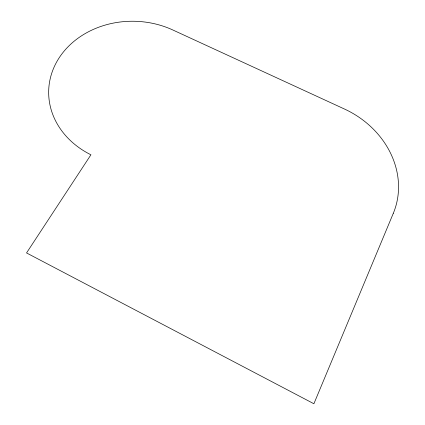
<?xml version="1.0" encoding="UTF-8"?>
<svg xmlns="http://www.w3.org/2000/svg" width="425" height="425" viewBox="0 0 425 425"><rect width="100%" height="100%" fill="white"/><g stroke="black" fill="none" stroke-linecap="round" stroke-linejoin="round"><path stroke-width="0.64" d="M393.332 213.249L313.894 403.75L26.541 252.939L90.929 154.79A84.389 71.687 1.4 0 1 59.261 57.667A84.389 71.687 1.4 0 1 172.81 29.973L344.436 109.012A88.251 76.835 24.3 0 1 393.332 213.249"/></g></svg>
